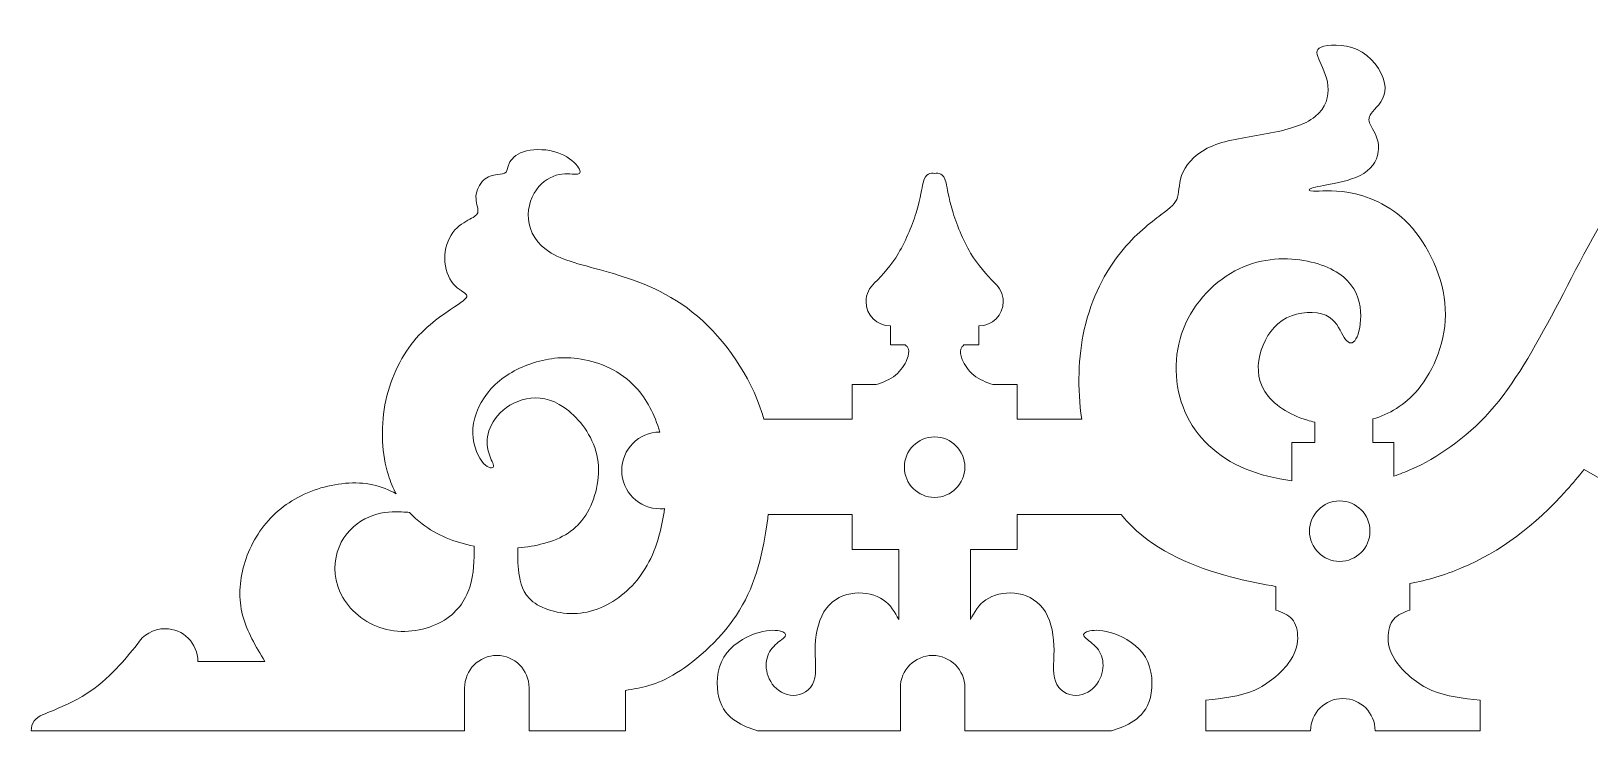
# Model space of a CAD drawing. Header units: millimetres. Extents: x -77 to 114, y -14 to 198.
# Drawn here: x -70.6 to -9.1, y 124.2 to 151.8 of the extents above; entities that cross this region are included whole.
import ezdxf

# ---------------------------------------------------------------- set-up
doc = ezdxf.new("R2010")
doc.units = ezdxf.units.MM
doc.header["$MEASUREMENT"] = 0
doc.layers.add('Default', color=7, linetype='Continuous')

msp = doc.modelspace()

# ---------------------------------------------------------------- linework, layer by layer
at = {"layer": 'Default', "lineweight": 9}
for centre, ratio in [((-34.97, 134.611), 0.999916), ((-18.987, 132.088), 1)]:
    msp.add_ellipse(centre, major_axis=(0, 1.193), ratio=ratio, dxfattribs=at)
for points, knots in [([(1.513, 154.167), (1.513, 154.167), (1.513, 151.913), (1.513, 151.913), (1.513, 151.913), (0.934, 151.889), (0.355, 151.864), (-0.692, 151.464), (-0.692, 151.464), (-1.739, 151.063), (-3.253, 150.288), (-4.528, 149.309), (-4.528, 149.309), (-5.802, 148.33), (-6.837, 147.148), (-7.797, 145.676), (-7.797, 145.676), (-8.757, 144.205), (-9.644, 142.444), (-10.482, 140.861), (-10.482, 140.861), (-11.319, 139.279), (-12.107, 137.875), (-13.067, 136.797), (-13.067, 136.797), (-14.028, 135.72), (-15.161, 134.969), (-16.155, 134.526), (-16.155, 134.526), (-16.393, 134.42), (-16.623, 134.331), (-16.85, 134.258), (-16.85, 134.258), (-16.85, 134.258), (-16.85, 135.585), (-16.85, 135.585), (-16.85, 135.585), (-16.85, 135.585), (-17.677, 135.585), (-17.677, 135.585), (-17.677, 135.585), (-17.677, 135.585), (-17.677, 136.508), (-17.677, 136.508), (-17.677, 136.508), (-17.044, 136.698), (-16.428, 137.035), (-15.9, 137.672), (-15.9, 137.672), (-15.272, 138.429), (-14.767, 139.611), (-14.822, 140.849), (-14.822, 140.849), (-14.878, 142.086), (-15.494, 143.38), (-16.26, 144.186), (-16.26, 144.186), (-17.027, 144.993), (-17.945, 145.313), (-18.635, 145.436), (-18.635, 145.436), (-19.324, 145.559), (-19.786, 145.485), (-20.016, 145.485), (-20.016, 145.485), (-20.247, 145.485), (-20.247, 145.559), (-20.093, 145.614), (-20.093, 145.614), (-19.939, 145.67), (-19.631, 145.707), (-19.206, 145.793), (-19.206, 145.793), (-18.781, 145.879), (-18.239, 146.015), (-17.901, 146.286), (-17.901, 146.286), (-17.562, 146.556), (-17.427, 146.963), (-17.458, 147.301), (-17.458, 147.301), (-17.488, 147.64), (-17.686, 147.911), (-17.778, 148.108), (-17.778, 148.108), (-17.87, 148.305), (-17.858, 148.428), (-17.686, 148.631), (-17.686, 148.631), (-17.513, 148.835), (-17.181, 149.118), (-17.199, 149.573), (-17.199, 149.573), (-17.217, 150.029), (-17.587, 150.657), (-18.104, 150.971), (-18.104, 150.971), (-18.621, 151.285), (-19.286, 151.285), (-19.612, 151.205), (-19.612, 151.205), (-19.939, 151.125), (-19.927, 150.965), (-19.816, 150.7), (-19.816, 150.7), (-19.705, 150.435), (-19.495, 150.066), (-19.452, 149.647), (-19.452, 149.647), (-19.409, 149.229), (-19.533, 148.761), (-19.951, 148.428), (-19.951, 148.428), (-20.37, 148.096), (-21.084, 147.899), (-21.841, 147.757), (-21.841, 147.757), (-22.599, 147.616), (-23.399, 147.529), (-23.996, 147.283), (-23.996, 147.283), (-24.594, 147.037), (-24.988, 146.63), (-25.166, 146.249), (-25.166, 146.249), (-25.345, 145.867), (-25.308, 145.51), (-25.382, 145.257), (-25.382, 145.257), (-25.456, 145.005), (-25.641, 144.857), (-26.041, 144.556), (-26.041, 144.556), (-26.441, 144.254), (-27.057, 143.798), (-27.642, 143.059), (-27.642, 143.059), (-28.226, 142.32), (-28.781, 141.298), (-29.063, 140.036), (-29.063, 140.036), (-29.304, 138.964), (-29.349, 137.72), (-29.162, 136.495), (-29.162, 136.495), (-29.162, 136.495), (-31.719, 136.495), (-31.719, 136.495), (-31.719, 136.495), (-31.719, 136.495), (-31.719, 137.862), (-31.719, 137.862), (-31.719, 137.862), (-31.719, 137.862), (-32.669, 137.862), (-32.669, 137.862)], [0, 0, 0, 0, 0.025, 0.025, 0.025, 0.025, 0.05, 0.05, 0.05, 0.05, 0.075, 0.075, 0.075, 0.075, 0.1, 0.1, 0.1, 0.1, 0.125, 0.125, 0.125, 0.125, 0.15, 0.15, 0.15, 0.15, 0.175, 0.175, 0.175, 0.175, 0.2, 0.2, 0.2, 0.2, 0.225, 0.225, 0.225, 0.225, 0.25, 0.25, 0.25, 0.25, 0.275, 0.275, 0.275, 0.275, 0.3, 0.3, 0.3, 0.3, 0.325, 0.325, 0.325, 0.325, 0.35, 0.35, 0.35, 0.35, 0.375, 0.375, 0.375, 0.375, 0.4, 0.4, 0.4, 0.4, 0.425, 0.425, 0.425, 0.425, 0.45, 0.45, 0.45, 0.45, 0.475, 0.475, 0.475, 0.475, 0.5, 0.5, 0.5, 0.5, 0.525, 0.525, 0.525, 0.525, 0.55, 0.55, 0.55, 0.55, 0.575, 0.575, 0.575, 0.575, 0.6, 0.6, 0.6, 0.6, 0.625, 0.625, 0.625, 0.625, 0.65, 0.65, 0.65, 0.65, 0.675, 0.675, 0.675, 0.675, 0.7, 0.7, 0.7, 0.7, 0.725, 0.725, 0.725, 0.725, 0.75, 0.75, 0.75, 0.75, 0.775, 0.775, 0.775, 0.775, 0.8, 0.8, 0.8, 0.8, 0.825, 0.825, 0.825, 0.825, 0.85, 0.85, 0.85, 0.85, 0.875, 0.875, 0.875, 0.875, 0.9, 0.9, 0.9, 0.9, 0.925, 0.925, 0.925, 0.925, 0.95, 0.95, 0.95, 0.95, 1, 1, 1, 1]), ([(-37.269, 137.862), (-37.269, 137.862), (-38.22, 137.862), (-38.22, 137.862), (-38.22, 137.862), (-38.22, 137.862), (-38.22, 136.495), (-38.22, 136.495), (-38.22, 136.495), (-38.22, 136.495), (-41.7, 136.495), (-41.7, 136.495), (-41.7, 136.495), (-41.725, 136.584), (-41.752, 136.674), (-41.781, 136.763), (-41.781, 136.763), (-42.243, 138.191), (-43.228, 139.62), (-44.321, 140.556), (-44.321, 140.556), (-45.414, 141.492), (-46.615, 141.935), (-47.643, 142.239), (-47.643, 142.239), (-48.671, 142.544), (-49.527, 142.711), (-50.096, 143.049), (-50.096, 143.049), (-50.666, 143.388), (-50.949, 143.899), (-50.995, 144.391), (-50.995, 144.391), (-51.042, 144.884), (-50.851, 145.358), (-50.583, 145.669), (-50.583, 145.669), (-50.315, 145.98), (-49.97, 146.128), (-49.672, 146.165), (-49.672, 146.165), (-49.373, 146.202), (-49.12, 146.127), (-49.013, 146.167), (-49.013, 146.167), (-48.905, 146.208), (-48.942, 146.362), (-49.117, 146.549), (-49.117, 146.549), (-49.293, 146.737), (-49.607, 146.959), (-50.001, 147.06), (-50.001, 147.06), (-50.395, 147.162), (-50.869, 147.144), (-51.189, 147.039), (-51.189, 147.039), (-51.509, 146.934), (-51.676, 146.743), (-51.753, 146.586), (-51.753, 146.586), (-51.83, 146.429), (-51.817, 146.306), (-51.876, 146.242), (-51.876, 146.242), (-51.934, 146.177), (-52.064, 146.171), (-52.23, 146.146), (-52.23, 146.146), (-52.396, 146.122), (-52.6, 146.078), (-52.763, 145.928), (-52.763, 145.928), (-52.926, 145.777), (-53.049, 145.518), (-53.061, 145.281), (-53.061, 145.281), (-53.073, 145.044), (-52.975, 144.828), (-52.984, 144.69), (-52.984, 144.69), (-52.993, 144.552), (-53.11, 144.49), (-53.304, 144.385), (-53.304, 144.385), (-53.498, 144.281), (-53.769, 144.133), (-53.969, 143.865), (-53.969, 143.865), (-54.169, 143.597), (-54.299, 143.209), (-54.296, 142.828), (-54.296, 142.828), (-54.293, 142.446), (-54.157, 142.07), (-53.96, 141.836), (-53.96, 141.836), (-53.763, 141.602), (-53.504, 141.51), (-53.44, 141.408), (-53.44, 141.408), (-53.375, 141.307), (-53.504, 141.196), (-53.904, 140.928), (-53.904, 140.928), (-54.305, 140.66), (-54.976, 140.235), (-55.518, 139.573), (-55.518, 139.573), (-56.059, 138.912), (-56.472, 138.013), (-56.651, 137.062), (-56.651, 137.062), (-56.83, 136.11), (-56.774, 135.106), (-56.518, 134.29), (-56.518, 134.29), (-56.436, 134.029), (-56.334, 133.788), (-56.212, 133.564), (-56.212, 133.564), (-56.474, 133.708), (-56.789, 133.841), (-57.134, 133.915), (-57.134, 133.915), (-57.808, 134.06), (-58.603, 133.979), (-59.317, 133.746), (-59.317, 133.746), (-60.031, 133.512), (-60.665, 133.124), (-61.161, 132.604), (-61.161, 132.604), (-61.656, 132.083), (-62.014, 131.43), (-62.208, 130.763), (-62.208, 130.763), (-62.402, 130.095), (-62.433, 129.411), (-62.269, 128.773), (-62.269, 128.773), (-62.106, 128.135), (-61.749, 127.541), (-61.392, 126.949), (-61.392, 126.949), (-61.392, 126.949), (-64.033, 126.949), (-64.033, 126.949), (-64.033, 126.949), (-64.033, 127.663), (-64.612, 128.241), (-65.326, 128.241), (-65.326, 128.241), (-65.793, 128.241), (-66.203, 127.993), (-66.43, 127.622)], [0, 0, 0, 0, 0.025, 0.025, 0.025, 0.025, 0.05, 0.05, 0.05, 0.05, 0.075, 0.075, 0.075, 0.075, 0.1, 0.1, 0.1, 0.1, 0.125, 0.125, 0.125, 0.125, 0.15, 0.15, 0.15, 0.15, 0.175, 0.175, 0.175, 0.175, 0.2, 0.2, 0.2, 0.2, 0.225, 0.225, 0.225, 0.225, 0.25, 0.25, 0.25, 0.25, 0.275, 0.275, 0.275, 0.275, 0.3, 0.3, 0.3, 0.3, 0.325, 0.325, 0.325, 0.325, 0.35, 0.35, 0.35, 0.35, 0.375, 0.375, 0.375, 0.375, 0.4, 0.4, 0.4, 0.4, 0.425, 0.425, 0.425, 0.425, 0.45, 0.45, 0.45, 0.45, 0.475, 0.475, 0.475, 0.475, 0.5, 0.5, 0.5, 0.5, 0.525, 0.525, 0.525, 0.525, 0.55, 0.55, 0.55, 0.55, 0.575, 0.575, 0.575, 0.575, 0.6, 0.6, 0.6, 0.6, 0.625, 0.625, 0.625, 0.625, 0.65, 0.65, 0.65, 0.65, 0.675, 0.675, 0.675, 0.675, 0.7, 0.7, 0.7, 0.7, 0.725, 0.725, 0.725, 0.725, 0.75, 0.75, 0.75, 0.75, 0.775, 0.775, 0.775, 0.775, 0.8, 0.8, 0.8, 0.8, 0.825, 0.825, 0.825, 0.825, 0.85, 0.85, 0.85, 0.85, 0.875, 0.875, 0.875, 0.875, 0.9, 0.9, 0.9, 0.9, 0.925, 0.925, 0.925, 0.925, 0.95, 0.95, 0.95, 0.95, 1, 1, 1, 1]), ([(-37.335, 141.872), (-37.011, 142.209), (-36.688, 142.546), (-36.39, 143.049), (-36.39, 143.049), (-36.093, 143.552), (-35.822, 144.22), (-35.669, 144.731), (-35.669, 144.731), (-35.515, 145.242), (-35.478, 145.596), (-35.422, 145.816), (-35.422, 145.816), (-35.367, 146.036), (-35.293, 146.122), (-35.215, 146.162), (-35.215, 146.162), (-35.136, 146.202), (-35.053, 146.196), (-34.97, 146.19)], [0, 0, 0, 0, 0.166667, 0.166667, 0.166667, 0.166667, 0.333333, 0.333333, 0.333333, 0.333333, 0.5, 0.5, 0.5, 0.5, 0.666667, 0.666667, 0.666667, 0.666667, 1, 1, 1, 1]), ([(-32.604, 141.872), (-32.927, 142.209), (-33.251, 142.546), (-33.548, 143.049), (-33.548, 143.049), (-33.845, 143.552), (-34.116, 144.22), (-34.27, 144.731), (-34.27, 144.731), (-34.423, 145.242), (-34.461, 145.596), (-34.516, 145.816), (-34.516, 145.816), (-34.571, 146.036), (-34.645, 146.122), (-34.724, 146.162), (-34.724, 146.162), (-34.802, 146.202), (-34.886, 146.196), (-34.968, 146.19)], [0, 0, 0, 0, 0.166667, 0.166667, 0.166667, 0.166667, 0.333333, 0.333333, 0.333333, 0.333333, 0.5, 0.5, 0.5, 0.5, 0.666667, 0.666667, 0.666667, 0.666667, 1, 1, 1, 1]), ([(-19.968, 136.383), (-20.067, 136.405), (-20.167, 136.43), (-20.265, 136.459), (-20.265, 136.459), (-20.973, 136.668), (-21.626, 137.087), (-21.946, 137.592), (-21.946, 137.592), (-22.266, 138.096), (-22.254, 138.688), (-22.082, 139.224), (-22.082, 139.224), (-21.909, 139.759), (-21.577, 140.239), (-21.084, 140.492), (-21.084, 140.492), (-20.592, 140.744), (-19.939, 140.769), (-19.542, 140.596), (-19.542, 140.596), (-19.145, 140.424), (-19.004, 140.055), (-18.862, 139.808), (-18.862, 139.808), (-18.721, 139.562), (-18.579, 139.439), (-18.446, 139.544), (-18.446, 139.544), (-18.313, 139.648), (-18.19, 139.981), (-18.165, 140.412), (-18.165, 140.412), (-18.141, 140.843), (-18.215, 141.372), (-18.547, 141.803), (-18.547, 141.803), (-18.88, 142.234), (-19.471, 142.567), (-20.259, 142.727), (-20.259, 142.727), (-21.047, 142.887), (-22.032, 142.874), (-22.956, 142.431), (-22.956, 142.431), (-23.879, 141.988), (-24.742, 141.114), (-25.154, 140.067), (-25.154, 140.067), (-25.567, 139.02), (-25.529, 137.801), (-25.092, 136.797), (-25.092, 136.797), (-24.655, 135.794), (-23.818, 135.005), (-22.713, 134.544), (-22.713, 134.544), (-22.147, 134.308), (-21.511, 134.157), (-20.876, 134.066), (-20.876, 134.066), (-20.876, 134.066), (-20.876, 135.585), (-20.876, 135.585), (-20.876, 135.585), (-20.876, 135.585), (-19.968, 135.585), (-19.968, 135.585), (-19.968, 135.585), (-19.968, 135.585), (-19.968, 136.383), (-19.968, 136.383)], [0, 0, 0, 0, 0.052632, 0.052632, 0.052632, 0.052632, 0.105263, 0.105263, 0.105263, 0.105263, 0.157895, 0.157895, 0.157895, 0.157895, 0.210526, 0.210526, 0.210526, 0.210526, 0.263158, 0.263158, 0.263158, 0.263158, 0.315789, 0.315789, 0.315789, 0.315789, 0.368421, 0.368421, 0.368421, 0.368421, 0.421053, 0.421053, 0.421053, 0.421053, 0.473684, 0.473684, 0.473684, 0.473684, 0.526316, 0.526316, 0.526316, 0.526316, 0.578947, 0.578947, 0.578947, 0.578947, 0.631579, 0.631579, 0.631579, 0.631579, 0.684211, 0.684211, 0.684211, 0.684211, 0.736842, 0.736842, 0.736842, 0.736842, 0.789474, 0.789474, 0.789474, 0.789474, 0.842105, 0.842105, 0.842105, 0.842105, 0.894737, 0.894737, 0.894737, 0.894737, 1, 1, 1, 1]), ([(-36.127, 139.43), (-36.127, 139.43), (-36.715, 139.43), (-36.715, 139.43), (-36.715, 139.43), (-36.715, 139.43), (-36.715, 140.178), (-36.715, 140.178), (-36.715, 140.178), (-37.245, 140.178), (-37.675, 140.608), (-37.675, 141.138), (-37.675, 141.138), (-37.675, 141.433), (-37.543, 141.695), (-37.334, 141.872)], [0, 0, 0, 0, 0.2, 0.2, 0.2, 0.2, 0.4, 0.4, 0.4, 0.4, 0.6, 0.6, 0.6, 0.6, 1, 1, 1, 1]), ([(-32.604, 141.872), (-32.395, 141.695), (-32.263, 141.432), (-32.263, 141.138), (-32.263, 141.138), (-32.263, 140.608), (-32.693, 140.178), (-33.223, 140.178), (-33.223, 140.178), (-33.223, 140.178), (-33.223, 139.43), (-33.223, 139.43), (-33.223, 139.43), (-33.223, 139.43), (-33.811, 139.43), (-33.811, 139.43)], [0, 0, 0, 0, 0.2, 0.2, 0.2, 0.2, 0.4, 0.4, 0.4, 0.4, 0.6, 0.6, 0.6, 0.6, 1, 1, 1, 1]), ([(-45.622, 132.976), (-45.67, 132.61), (-45.742, 132.259), (-45.83, 131.938), (-45.83, 131.938), (-46.079, 131.031), (-46.467, 130.359), (-47.003, 129.836), (-47.003, 129.836), (-47.538, 129.313), (-48.222, 128.937), (-48.936, 128.854), (-48.936, 128.854), (-49.65, 128.771), (-50.395, 128.98), (-50.814, 129.303), (-50.814, 129.303), (-51.232, 129.627), (-51.325, 130.064), (-51.371, 130.436), (-51.371, 130.436), (-51.417, 130.808), (-51.416, 131.116), (-51.416, 131.424), (-51.416, 131.424), (-51.054, 131.455), (-50.707, 131.514), (-50.395, 131.597), (-50.395, 131.597), (-49.657, 131.794), (-49.114, 132.126), (-48.733, 132.723), (-48.733, 132.723), (-48.351, 133.321), (-48.129, 134.183), (-48.264, 134.955), (-48.264, 134.955), (-48.4, 135.728), (-48.893, 136.412), (-49.397, 136.824), (-49.397, 136.824), (-49.902, 137.237), (-50.42, 137.379), (-50.897, 137.329), (-50.897, 137.329), (-51.374, 137.28), (-51.811, 137.04), (-52.107, 136.747), (-52.107, 136.747), (-52.402, 136.455), (-52.556, 136.11), (-52.605, 135.811), (-52.605, 135.811), (-52.655, 135.513), (-52.599, 135.26), (-52.519, 135.051), (-52.519, 135.051), (-52.439, 134.842), (-52.335, 134.675), (-52.384, 134.611), (-52.384, 134.611), (-52.433, 134.546), (-52.636, 134.583), (-52.833, 134.848), (-52.833, 134.848), (-53.03, 135.112), (-53.221, 135.605), (-53.181, 136.141), (-53.181, 136.141), (-53.141, 136.676), (-52.87, 137.255), (-52.461, 137.705), (-52.461, 137.705), (-52.051, 138.154), (-51.503, 138.475), (-50.903, 138.684), (-50.903, 138.684), (-50.303, 138.893), (-49.65, 138.992), (-48.915, 138.872), (-48.915, 138.872), (-48.179, 138.752), (-47.36, 138.413), (-46.753, 137.754), (-46.753, 137.754), (-46.332, 137.296), (-46.012, 136.683), (-45.81, 135.995), (-45.81, 135.995), (-46.641, 135.989), (-47.313, 135.313), (-47.313, 134.48), (-47.313, 134.48), (-47.313, 133.644), (-46.635, 132.966), (-45.798, 132.966), (-45.798, 132.966), (-45.739, 132.966), (-45.68, 132.969), (-45.622, 132.976)], [0, 0, 0, 0, 0.038462, 0.038462, 0.038462, 0.038462, 0.076923, 0.076923, 0.076923, 0.076923, 0.115385, 0.115385, 0.115385, 0.115385, 0.153846, 0.153846, 0.153846, 0.153846, 0.192308, 0.192308, 0.192308, 0.192308, 0.230769, 0.230769, 0.230769, 0.230769, 0.269231, 0.269231, 0.269231, 0.269231, 0.307692, 0.307692, 0.307692, 0.307692, 0.346154, 0.346154, 0.346154, 0.346154, 0.384615, 0.384615, 0.384615, 0.384615, 0.423077, 0.423077, 0.423077, 0.423077, 0.461538, 0.461538, 0.461538, 0.461538, 0.5, 0.5, 0.5, 0.5, 0.538462, 0.538462, 0.538462, 0.538462, 0.576923, 0.576923, 0.576923, 0.576923, 0.615385, 0.615385, 0.615385, 0.615385, 0.653846, 0.653846, 0.653846, 0.653846, 0.692308, 0.692308, 0.692308, 0.692308, 0.730769, 0.730769, 0.730769, 0.730769, 0.769231, 0.769231, 0.769231, 0.769231, 0.807692, 0.807692, 0.807692, 0.807692, 0.846154, 0.846154, 0.846154, 0.846154, 0.884615, 0.884615, 0.884615, 0.884615, 0.923077, 0.923077, 0.923077, 0.923077, 1, 1, 1, 1]), ([(-37.269, 137.862), (-36.998, 137.962), (-36.727, 138.064), (-36.514, 138.237), (-36.514, 138.237), (-36.3, 138.411), (-36.142, 138.657), (-36.062, 138.847), (-36.062, 138.847), (-35.982, 139.036), (-35.979, 139.169), (-36.003, 139.256), (-36.003, 139.256), (-36.026, 139.344), (-36.077, 139.387), (-36.127, 139.43)], [0, 0, 0, 0, 0.2, 0.2, 0.2, 0.2, 0.4, 0.4, 0.4, 0.4, 0.6, 0.6, 0.6, 0.6, 1, 1, 1, 1]), ([(-32.669, 137.862), (-32.94, 137.962), (-33.211, 138.064), (-33.425, 138.237), (-33.425, 138.237), (-33.638, 138.411), (-33.796, 138.657), (-33.876, 138.847), (-33.876, 138.847), (-33.956, 139.036), (-33.959, 139.169), (-33.936, 139.256), (-33.936, 139.256), (-33.912, 139.344), (-33.861, 139.387), (-33.811, 139.43)], [0, 0, 0, 0, 0.2, 0.2, 0.2, 0.2, 0.4, 0.4, 0.4, 0.4, 0.6, 0.6, 0.6, 0.6, 1, 1, 1, 1]), ([(-16.222, 128.973), (-16.222, 128.973), (-16.222, 130.016), (-16.222, 130.016), (-16.222, 130.016), (-15.534, 130.154), (-14.846, 130.354), (-14.179, 130.634), (-14.179, 130.634), (-12.686, 131.262), (-11.294, 132.297), (-10.026, 133.713), (-10.026, 133.713), (-9.796, 133.969), (-9.57, 134.239), (-9.348, 134.519), (-9.348, 134.519), (-9.348, 134.519), (-8.082, 133.788), (-8.082, 133.788), (-8.082, 133.788), (-8.374, 132.906), (-8.532, 132.007), (-8.523, 131.126), (-8.523, 131.126), (-8.511, 129.925), (-8.19, 128.755), (-7.861, 127.912), (-7.861, 127.912), (-7.531, 127.068), (-7.192, 126.551), (-6.786, 126.145), (-6.786, 126.145), (-6.38, 125.739), (-5.905, 125.443), (-5.432, 125.147), (-5.432, 125.147), (-5.432, 125.147), (-5.432, 124.215), (-5.432, 124.215), (-5.432, 124.215), (-5.432, 124.215), (15.972, 124.215), (15.972, 124.215), (15.972, 124.215), (15.972, 124.215), (15.972, 125.147), (15.972, 125.147), (15.972, 125.147), (16.446, 125.443), (16.92, 125.739), (17.326, 126.145), (17.326, 126.145), (17.733, 126.551), (18.072, 127.068), (18.401, 127.912), (18.401, 127.912), (18.73, 128.755), (19.051, 129.925), (19.063, 131.126), (19.063, 131.126), (19.072, 132.007), (18.914, 132.906), (18.622, 133.788), (18.622, 133.788), (18.622, 133.788), (19.888, 134.519), (19.888, 134.519), (19.888, 134.519), (20.11, 134.239), (20.337, 133.969), (20.566, 133.713), (20.566, 133.713), (21.835, 132.297), (23.226, 131.262), (24.72, 130.634), (24.72, 130.634), (25.386, 130.354), (26.074, 130.154), (26.763, 130.016), (26.763, 130.016), (26.763, 130.016), (26.763, 128.973), (26.763, 128.973)], [0, 0, 0, 0, 0.045455, 0.045455, 0.045455, 0.045455, 0.090909, 0.090909, 0.090909, 0.090909, 0.136364, 0.136364, 0.136364, 0.136364, 0.181818, 0.181818, 0.181818, 0.181818, 0.227273, 0.227273, 0.227273, 0.227273, 0.272727, 0.272727, 0.272727, 0.272727, 0.318182, 0.318182, 0.318182, 0.318182, 0.363636, 0.363636, 0.363636, 0.363636, 0.409091, 0.409091, 0.409091, 0.409091, 0.454545, 0.454545, 0.454545, 0.454545, 0.5, 0.5, 0.5, 0.5, 0.545455, 0.545455, 0.545455, 0.545455, 0.590909, 0.590909, 0.590909, 0.590909, 0.636364, 0.636364, 0.636364, 0.636364, 0.681818, 0.681818, 0.681818, 0.681818, 0.727273, 0.727273, 0.727273, 0.727273, 0.772727, 0.772727, 0.772727, 0.772727, 0.818182, 0.818182, 0.818182, 0.818182, 0.863636, 0.863636, 0.863636, 0.863636, 0.909091, 0.909091, 0.909091, 0.909091, 1, 1, 1, 1]), ([(-53.132, 131.498), (-53.91, 131.64), (-54.617, 131.94), (-55.187, 132.374), (-55.187, 132.374), (-55.367, 132.511), (-55.535, 132.663), (-55.687, 132.828), (-55.687, 132.828), (-55.863, 132.837), (-56.102, 132.859), (-56.368, 132.847), (-56.368, 132.847), (-56.755, 132.828), (-57.199, 132.736), (-57.602, 132.48), (-57.602, 132.48), (-58.006, 132.225), (-58.369, 131.806), (-58.532, 131.264), (-58.532, 131.264), (-58.695, 130.723), (-58.658, 130.057), (-58.316, 129.472), (-58.316, 129.472), (-57.975, 128.888), (-57.328, 128.383), (-56.586, 128.207), (-56.586, 128.207), (-55.844, 128.032), (-55.007, 128.186), (-54.416, 128.515), (-54.416, 128.515), (-53.825, 128.845), (-53.48, 129.35), (-53.307, 129.876), (-53.307, 129.876), (-53.134, 130.402), (-53.133, 130.95), (-53.132, 131.498)], [0, 0, 0, 0, 0.090909, 0.090909, 0.090909, 0.090909, 0.181818, 0.181818, 0.181818, 0.181818, 0.272727, 0.272727, 0.272727, 0.272727, 0.363636, 0.363636, 0.363636, 0.363636, 0.454545, 0.454545, 0.454545, 0.454545, 0.545455, 0.545455, 0.545455, 0.545455, 0.636364, 0.636364, 0.636364, 0.636364, 0.727273, 0.727273, 0.727273, 0.727273, 0.818182, 0.818182, 0.818182, 0.818182, 1, 1, 1, 1]), ([(-36.382, 128.597), (-36.382, 128.597), (-36.382, 131.36), (-36.382, 131.36), (-36.382, 131.36), (-36.382, 131.36), (-38.22, 131.36), (-38.22, 131.36), (-38.22, 131.36), (-38.22, 131.36), (-38.22, 132.745), (-38.22, 132.745), (-38.22, 132.745), (-38.22, 132.745), (-41.533, 132.745), (-41.533, 132.745), (-41.533, 132.745), (-41.54, 132.691), (-41.547, 132.636), (-41.553, 132.582), (-41.553, 132.582), (-41.726, 131.259), (-42.009, 130.039), (-42.662, 128.974), (-42.662, 128.974), (-43.314, 127.909), (-44.337, 126.998), (-45.149, 126.496), (-45.149, 126.496), (-45.962, 125.994), (-46.565, 125.901), (-47.168, 125.809), (-47.168, 125.809), (-47.168, 125.809), (-47.168, 124.215), (-47.168, 124.215), (-47.168, 124.215), (-47.168, 124.215), (-50.966, 124.215), (-50.966, 124.215), (-50.966, 124.215), (-50.966, 124.215), (-50.966, 125.913), (-50.966, 125.913), (-50.966, 125.913), (-50.966, 126.615), (-51.536, 127.185), (-52.238, 127.185), (-52.238, 127.185), (-52.942, 127.185), (-53.512, 126.615), (-53.511, 125.899), (-53.511, 125.899), (-53.511, 125.895), (-53.511, 125.917), (-53.511, 125.913), (-53.511, 125.913), (-53.511, 125.913), (-53.511, 124.215), (-53.511, 124.215), (-53.511, 124.215), (-53.511, 124.215), (-70.609, 124.215), (-70.609, 124.215), (-70.609, 124.215), (-70.609, 124.504), (-70.425, 124.75), (-70.167, 124.842)], [0, 0, 0, 0, 0.055556, 0.055556, 0.055556, 0.055556, 0.111111, 0.111111, 0.111111, 0.111111, 0.166667, 0.166667, 0.166667, 0.166667, 0.222222, 0.222222, 0.222222, 0.222222, 0.277778, 0.277778, 0.277778, 0.277778, 0.333333, 0.333333, 0.333333, 0.333333, 0.388889, 0.388889, 0.388889, 0.388889, 0.444444, 0.444444, 0.444444, 0.444444, 0.5, 0.5, 0.5, 0.5, 0.555556, 0.555556, 0.555556, 0.555556, 0.611111, 0.611111, 0.611111, 0.611111, 0.666667, 0.666667, 0.666667, 0.666667, 0.722222, 0.722222, 0.722222, 0.722222, 0.777778, 0.777778, 0.777778, 0.777778, 0.833333, 0.833333, 0.833333, 0.833333, 0.888889, 0.888889, 0.888889, 0.888889, 1, 1, 1, 1]), ([(-21.504, 128.973), (-21.504, 128.973), (-21.504, 129.909), (-21.504, 129.909), (-21.504, 129.909), (-22.012, 129.985), (-22.519, 130.087), (-23.033, 130.215), (-23.033, 130.215), (-24.458, 130.572), (-25.936, 131.139), (-27.001, 132.1), (-27.001, 132.1), (-27.222, 132.298), (-27.425, 132.515), (-27.611, 132.745), (-27.611, 132.745), (-27.611, 132.745), (-31.719, 132.745), (-31.719, 132.745), (-31.719, 132.745), (-31.719, 132.745), (-31.719, 131.36), (-31.719, 131.36), (-31.719, 131.36), (-31.719, 131.36), (-33.556, 131.36), (-33.556, 131.36), (-33.556, 131.36), (-33.556, 131.36), (-33.556, 128.597), (-33.556, 128.597)], [0, 0, 0, 0, 0.111111, 0.111111, 0.111111, 0.111111, 0.222222, 0.222222, 0.222222, 0.222222, 0.333333, 0.333333, 0.333333, 0.333333, 0.444444, 0.444444, 0.444444, 0.444444, 0.555556, 0.555556, 0.555556, 0.555556, 0.666667, 0.666667, 0.666667, 0.666667, 0.777778, 0.777778, 0.777778, 0.777778, 1, 1, 1, 1]), ([(-36.382, 128.597), (-36.542, 128.89), (-36.702, 129.182), (-36.992, 129.381), (-36.992, 129.381), (-37.281, 129.579), (-37.7, 129.684), (-38.12, 129.642), (-38.12, 129.642), (-38.54, 129.601), (-38.962, 129.413), (-39.24, 129.045), (-39.24, 129.045), (-39.519, 128.677), (-39.655, 128.129), (-39.676, 127.592), (-39.676, 127.592), (-39.698, 127.055), (-39.605, 126.528), (-39.734, 126.167), (-39.734, 126.167), (-39.864, 125.805), (-40.215, 125.608), (-40.544, 125.608), (-40.544, 125.608), (-40.874, 125.608), (-41.182, 125.805), (-41.371, 126.06), (-41.371, 126.06), (-41.56, 126.316), (-41.631, 126.63), (-41.611, 126.894), (-41.611, 126.894), (-41.591, 127.159), (-41.48, 127.375), (-41.317, 127.544), (-41.317, 127.544), (-41.154, 127.713), (-40.938, 127.837), (-40.87, 127.937), (-40.87, 127.937), (-40.803, 128.036), (-40.883, 128.114), (-41.086, 128.154), (-41.086, 128.154), (-41.289, 128.194), (-41.616, 128.197), (-42.045, 128.046), (-42.045, 128.046), (-42.474, 127.895), (-43.007, 127.59), (-43.287, 127.115), (-43.287, 127.115), (-43.567, 126.639), (-43.595, 125.993), (-43.48, 125.531), (-43.48, 125.531), (-43.364, 125.069), (-43.106, 124.792), (-42.827, 124.603), (-42.827, 124.603), (-42.548, 124.415), (-42.25, 124.315), (-41.951, 124.215)], [0, 0, 0, 0, 0.058824, 0.058824, 0.058824, 0.058824, 0.117647, 0.117647, 0.117647, 0.117647, 0.176471, 0.176471, 0.176471, 0.176471, 0.235294, 0.235294, 0.235294, 0.235294, 0.294118, 0.294118, 0.294118, 0.294118, 0.352941, 0.352941, 0.352941, 0.352941, 0.411765, 0.411765, 0.411765, 0.411765, 0.470588, 0.470588, 0.470588, 0.470588, 0.529412, 0.529412, 0.529412, 0.529412, 0.588235, 0.588235, 0.588235, 0.588235, 0.647059, 0.647059, 0.647059, 0.647059, 0.705882, 0.705882, 0.705882, 0.705882, 0.764706, 0.764706, 0.764706, 0.764706, 0.823529, 0.823529, 0.823529, 0.823529, 0.882353, 0.882353, 0.882353, 0.882353, 1, 1, 1, 1]), ([(-33.556, 128.597), (-33.396, 128.89), (-33.236, 129.182), (-32.946, 129.381), (-32.946, 129.381), (-32.657, 129.579), (-32.238, 129.684), (-31.818, 129.642), (-31.818, 129.642), (-31.398, 129.601), (-30.976, 129.413), (-30.698, 129.045), (-30.698, 129.045), (-30.419, 128.677), (-30.284, 128.129), (-30.262, 127.592), (-30.262, 127.592), (-30.24, 127.055), (-30.333, 126.528), (-30.204, 126.167), (-30.204, 126.167), (-30.074, 125.805), (-29.723, 125.608), (-29.394, 125.608), (-29.394, 125.608), (-29.065, 125.608), (-28.756, 125.805), (-28.567, 126.06), (-28.567, 126.06), (-28.378, 126.316), (-28.307, 126.63), (-28.327, 126.894), (-28.327, 126.894), (-28.347, 127.159), (-28.458, 127.375), (-28.621, 127.544), (-28.621, 127.544), (-28.784, 127.713), (-29, 127.837), (-29.068, 127.937), (-29.068, 127.937), (-29.136, 128.036), (-29.055, 128.114), (-28.852, 128.154), (-28.852, 128.154), (-28.649, 128.194), (-28.322, 128.197), (-27.893, 128.046), (-27.893, 128.046), (-27.464, 127.895), (-26.931, 127.59), (-26.651, 127.115), (-26.651, 127.115), (-26.371, 126.639), (-26.343, 125.993), (-26.458, 125.531), (-26.458, 125.531), (-26.574, 125.069), (-26.833, 124.792), (-27.111, 124.603), (-27.111, 124.603), (-27.39, 124.415), (-27.688, 124.315), (-27.987, 124.215)], [0, 0, 0, 0, 0.058824, 0.058824, 0.058824, 0.058824, 0.117647, 0.117647, 0.117647, 0.117647, 0.176471, 0.176471, 0.176471, 0.176471, 0.235294, 0.235294, 0.235294, 0.235294, 0.294118, 0.294118, 0.294118, 0.294118, 0.352941, 0.352941, 0.352941, 0.352941, 0.411765, 0.411765, 0.411765, 0.411765, 0.470588, 0.470588, 0.470588, 0.470588, 0.529412, 0.529412, 0.529412, 0.529412, 0.588235, 0.588235, 0.588235, 0.588235, 0.647059, 0.647059, 0.647059, 0.647059, 0.705882, 0.705882, 0.705882, 0.705882, 0.764706, 0.764706, 0.764706, 0.764706, 0.823529, 0.823529, 0.823529, 0.823529, 0.882353, 0.882353, 0.882353, 0.882353, 1, 1, 1, 1]), ([(-24.274, 125.422), (-23.609, 125.491), (-22.945, 125.56), (-22.369, 125.81), (-22.369, 125.81), (-21.793, 126.06), (-21.307, 126.491), (-21.022, 126.867), (-21.022, 126.867), (-20.736, 127.243), (-20.652, 127.565), (-20.646, 127.863), (-20.646, 127.863), (-20.64, 128.162), (-20.712, 128.438), (-20.867, 128.619), (-20.867, 128.619), (-21.023, 128.8), (-21.264, 128.887), (-21.504, 128.973)], [0, 0, 0, 0, 0.166667, 0.166667, 0.166667, 0.166667, 0.333333, 0.333333, 0.333333, 0.333333, 0.5, 0.5, 0.5, 0.5, 0.666667, 0.666667, 0.666667, 0.666667, 1, 1, 1, 1]), ([(-13.451, 125.422), (-14.115, 125.491), (-14.78, 125.56), (-15.356, 125.81), (-15.356, 125.81), (-15.932, 126.06), (-16.418, 126.491), (-16.703, 126.867), (-16.703, 126.867), (-16.989, 127.243), (-17.073, 127.565), (-17.079, 127.863), (-17.079, 127.863), (-17.085, 128.162), (-17.013, 128.438), (-16.857, 128.619), (-16.857, 128.619), (-16.702, 128.8), (-16.461, 128.887), (-16.221, 128.973)], [0, 0, 0, 0, 0.166667, 0.166667, 0.166667, 0.166667, 0.333333, 0.333333, 0.333333, 0.333333, 0.5, 0.5, 0.5, 0.5, 0.666667, 0.666667, 0.666667, 0.666667, 1, 1, 1, 1]), ([(-70.17, 124.84), (-69.584, 125.081), (-68.997, 125.322), (-68.498, 125.63), (-68.498, 125.63), (-67.998, 125.939), (-67.586, 126.314), (-67.255, 126.657), (-67.255, 126.657), (-66.925, 127), (-66.678, 127.311), (-66.43, 127.622)], [0, 0, 0, 0, 0.25, 0.25, 0.25, 0.25, 0.5, 0.5, 0.5, 0.5, 1, 1, 1, 1]), ([(-27.987, 124.215), (-27.987, 124.215), (-33.775, 124.215), (-33.775, 124.215), (-33.775, 124.215), (-33.775, 124.215), (-33.775, 125.913), (-33.775, 125.913), (-33.775, 125.913), (-33.775, 126.615), (-34.345, 127.185), (-35.048, 127.185), (-35.048, 127.185), (-35.751, 127.185), (-36.321, 126.615), (-36.321, 125.899), (-36.321, 125.899), (-36.321, 125.895), (-36.321, 125.917), (-36.321, 125.913), (-36.321, 125.913), (-36.321, 125.913), (-36.321, 124.215), (-36.321, 124.215), (-36.321, 124.215), (-36.321, 124.215), (-41.951, 124.215), (-41.951, 124.215)], [0, 0, 0, 0, 0.125, 0.125, 0.125, 0.125, 0.25, 0.25, 0.25, 0.25, 0.375, 0.375, 0.375, 0.375, 0.5, 0.5, 0.5, 0.5, 0.625, 0.625, 0.625, 0.625, 0.75, 0.75, 0.75, 0.75, 1, 1, 1, 1]), ([(-24.274, 125.422), (-24.274, 125.422), (-24.274, 124.215), (-24.274, 124.215), (-24.274, 124.215), (-24.274, 124.215), (-20.136, 124.215), (-20.136, 124.215), (-20.136, 124.215), (-20.136, 124.918), (-19.566, 125.488), (-18.863, 125.488), (-18.863, 125.488), (-18.16, 125.488), (-17.59, 124.918), (-17.59, 124.215), (-17.59, 124.215), (-17.59, 124.215), (-13.452, 124.215), (-13.452, 124.215), (-13.452, 124.215), (-13.452, 124.215), (-13.452, 125.422), (-13.452, 125.422)], [0, 0, 0, 0, 0.142857, 0.142857, 0.142857, 0.142857, 0.285714, 0.285714, 0.285714, 0.285714, 0.428571, 0.428571, 0.428571, 0.428571, 0.571429, 0.571429, 0.571429, 0.571429, 0.714286, 0.714286, 0.714286, 0.714286, 1, 1, 1, 1])]:
    msp.add_open_spline(points, degree=3, knots=knots, dxfattribs=at)

doc.saveas('drawing.dxf')
